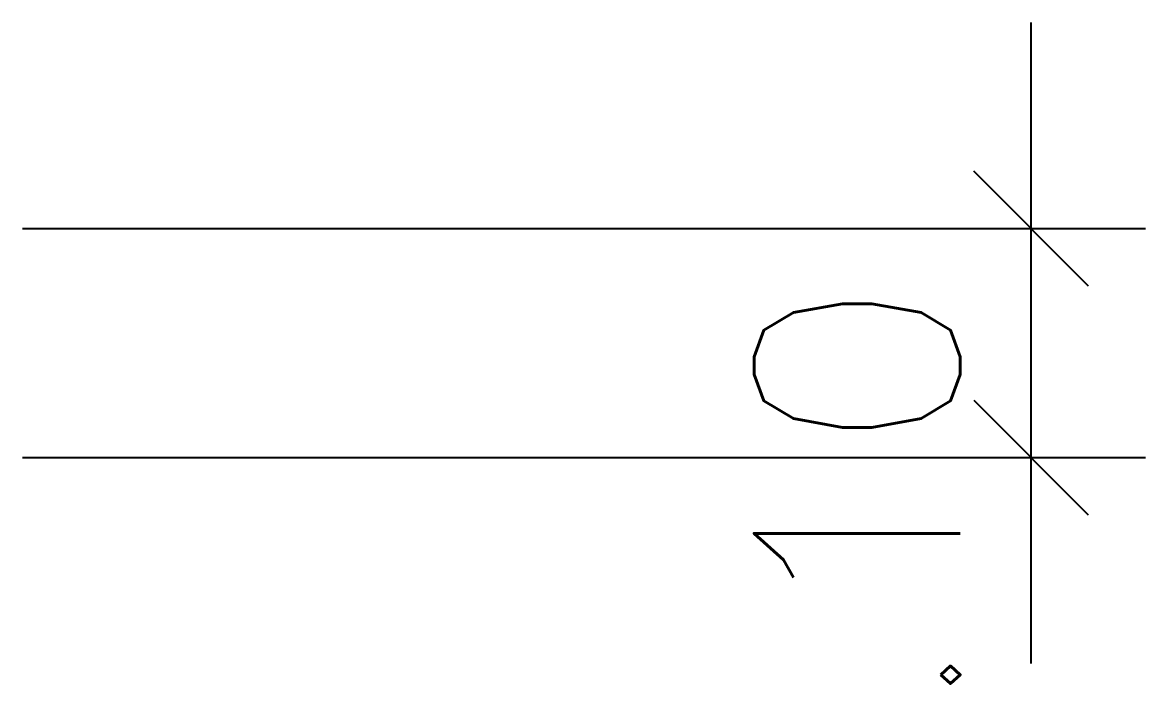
# Model space of a CAD drawing. Extents: x -1057 to 3416, y -340 to 4111.
# Drawn here: x 1889.912 to 1894.813, y 244.554 to 247.442 of the extents above; entities that cross this region are included whole.
import ezdxf

# ---------------------------------------------------------------- set-up
doc = ezdxf.new("R2010")
doc.units = 0
doc.header["$LTSCALE"] = 50
doc.layers.add('Cotas', color=9, linetype='Continuous')
doc.styles.add('ROMANS', font='romans')

# ---------------------------------------------------------------- blocks, each defined once
blk = doc.blocks.new('_OBLIQUE')
at = {"color": 0, "linetype": 'ByBlock'}
blk.add_line((-0.5, -0.5), (0.5, 0.5), dxfattribs=at)

msp = doc.modelspace()

# ---------------------------------------------------------------- linework, layer by layer
at = {"layer": 'Cotas'}
for p, q in [((1894.3133, 247.4417), (1894.3133, 244.6417)), ((1889.9118, 246.5417), (1894.8133, 246.5417)), ((1889.9118, 245.5417), (1894.8133, 245.5417))]:
    msp.add_line(p, q, dxfattribs=at)

# ---------------------------------------------------------------- block references
at = {"layer": 'Cotas', "xscale": 0.5, "yscale": 0.5, "zscale": 0.5}
for p, rotation in [((1894.3133, 246.5417), 270), ((1894.3133, 246.5417), 90), ((1894.3133, 245.5417), 270)]:
    msp.add_blockref('_OBLIQUE', p, dxfattribs=dict(at, rotation=rotation))

# ---------------------------------------------------------------- texts
at = {"layer": 'Cotas', "color": 2, "insert": (1893.5549, 245.3641), "char_height": 0.9, "attachment_point": 5, "rotation": 90, "style": 'ROMANS'}
msp.add_mtext('\\A1;.10', dxfattribs=at)

doc.saveas('drawing.dxf')
